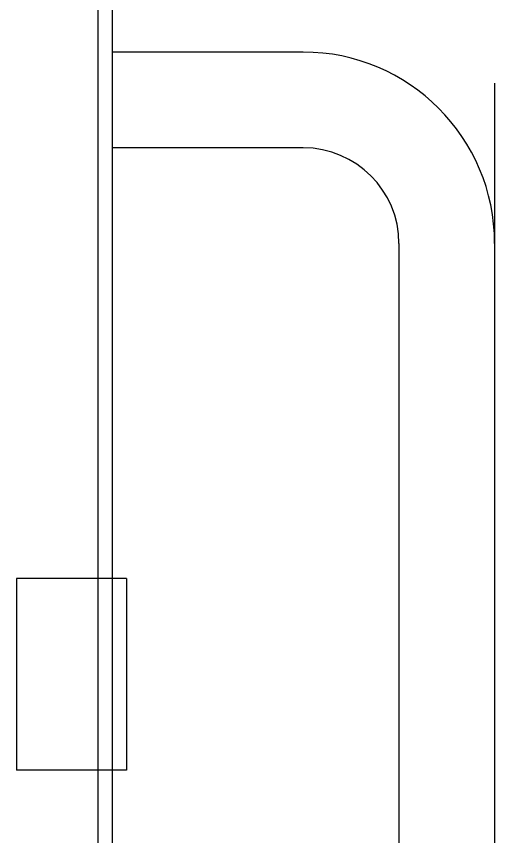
# Model space of a CAD drawing. Extents: x -3080 to 28500, y -1326 to 31609.
# Drawn here: x 2437.81 to 2442.81, y 26383.57 to 26392.13 of the extents above; entities that cross this region are included whole.
import ezdxf

# ---------------------------------------------------------------- set-up
doc = ezdxf.new("R2010")
doc.units = 0
doc.header["$LTSCALE"] = 100
doc.layers.add('0-xref', color=8, linetype='Continuous')
doc.layers.add('188K-SM-07-F10-MECH-CR PIPE-Y2257103$0$AP7P1-SM-08-FNN-120-A(4)-SMP$0$15P6-SM-08-FNN-320-A(10)-UIS-TCM$0$15P6-SM-08-FNN-00-(@10)170308-MIC$0$0-CDS', color=140, linetype='Continuous')

# ---------------------------------------------------------------- blocks, each defined once
blk = doc.blocks.new('188K-SM-07-F10-MECH-CR PIPE-Y2257103$0$CDS-WET')
at = {"layer": '188K-SM-07-F10-MECH-CR PIPE-Y2257103$0$AP7P1-SM-08-FNN-120-A(4)-SMP$0$15P6-SM-08-FNN-320-A(10)-UIS-TCM$0$15P6-SM-08-FNN-00-(@10)170308-MIC$0$0-CDS', "ltscale": 0.1}
for p, q in [((2438.81, -72926.4022), (2438.81, -72972.7522)), ((2438.66, -72926.5522), (2438.66, -72972.4522)), ((2440.81, -72943.0022), (2438.81, -72943.0022)), ((2442.81, -72943.3259), (2442.81, -72952.3259)), ((2440.81, -72944.0022), (2438.81, -72944.0022)), ((2441.81, -72945.0022), (2441.81, -72954.0022)), ((2437.81, -72948.5022), (2437.81, -72950.5022)), ((2438.96, -72948.5022), (2437.81, -72948.5022)), ((2438.66, -72948.5022), (2438.66, -72950.5022)), ((2438.96, -72948.5022), (2438.96, -72950.5022)), ((2438.96, -72950.5022), (2437.81, -72950.5022))]:
    blk.add_line(p, q, dxfattribs=at)
for radius in [2, 1]:
    blk.add_arc((2440.81, -72945.0022), radius, 0, 90, dxfattribs=at)
blk = doc.blocks.new('188K-SM-07-F10-MECH-CR PIPE-Y2257103')
blk.add_blockref('188K-SM-07-F10-MECH-CR PIPE-Y2257103$0$CDS-WET', (0, 99334.7631))

msp = doc.modelspace()

# ---------------------------------------------------------------- block references
at = {"layer": '0-xref'}
msp.add_blockref('188K-SM-07-F10-MECH-CR PIPE-Y2257103', (0, 0), dxfattribs=at)

doc.saveas('drawing.dxf')
